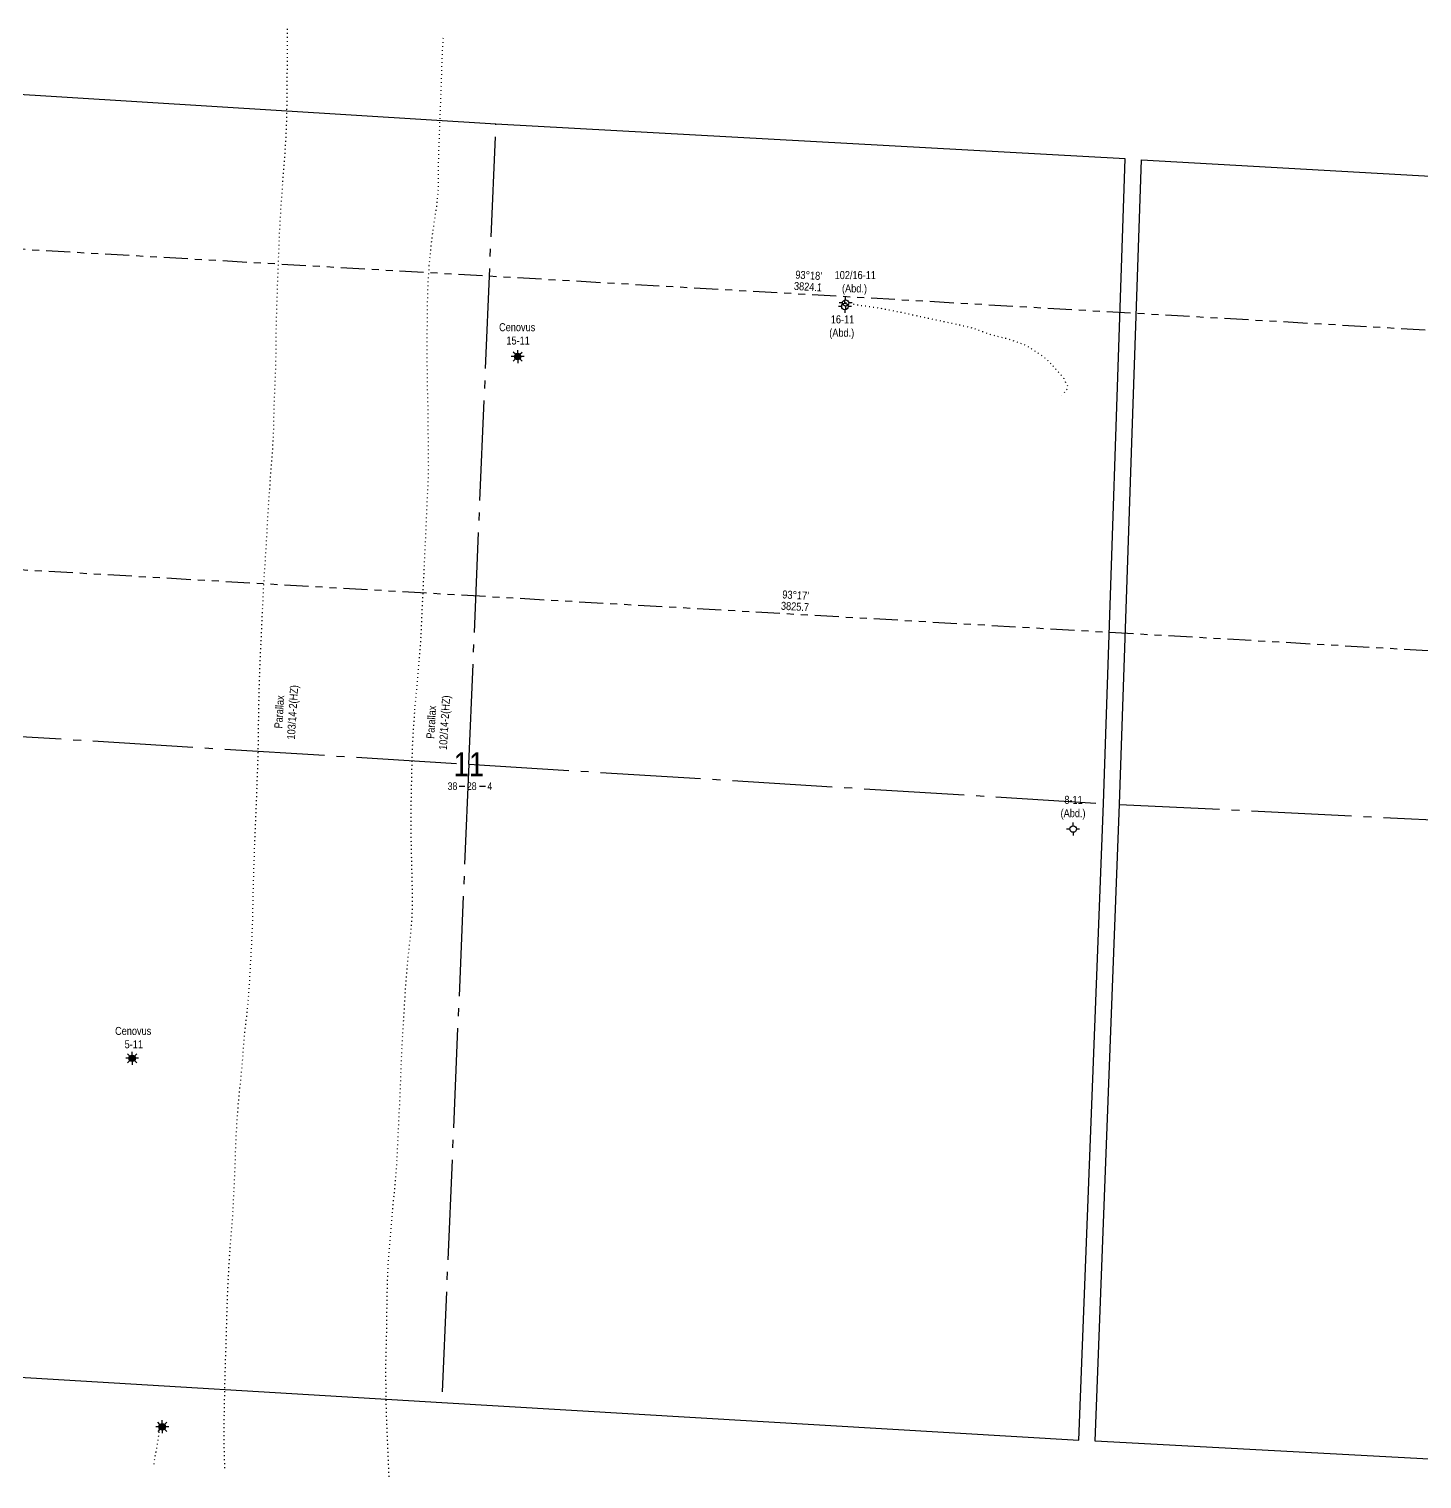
# Model space of a CAD drawing. Extents: x 296548 to 304697, y 5790571 to 5795015.
# Drawn here: x 301697 to 303438, y 5792169 to 5793981 of the extents above; entities that cross this region are included whole.
import ezdxf
from ezdxf.enums import TextEntityAlignment as Align

# ---------------------------------------------------------------- set-up
doc = ezdxf.new("R2010")
doc.units = 0
doc.header["$LTSCALE"] = 5
for name, pattern in [('foc-DOT', [1, 0.2, -0.8]), ('foc-DRILLPATH', [14.75, 6, -1.75, 1.75, -1.75, 1.75, -1.75]), ('foc-QUARTERLINE', [33, 25, -3, 2, -3])]:
    doc.linetypes.add(name, pattern=pattern)
for name, color, linetype in [('10', 1, 'Continuous'), ('9', 3, 'Continuous'), ('AS-DRILL-T', 8, 'Continuous'), ('DETAIL-HZ-Existing', 8, 'foc-DOT'), ('F-WS-S', 8, 'Continuous'), ('L-BD1', 253, 'Continuous'), ('L-SEC', 7, 'Continuous'), ('L-SECLBL', 7, 'Continuous'), ('L-SECQ', 8, 'foc-QUARTERLINE'), ('P-PDRILLPATH', 12, 'foc-DRILLPATH')]:
    doc.layers.add(name, color=color, linetype=linetype)
doc.styles.add('80L', font='ARIALN.TTF', dxfattribs={"height": 10})
doc.styles.add('SIMPLEX', font='ARIALN.TTF')

# ---------------------------------------------------------------- blocks, each defined once
blk = doc.blocks.new('L-SECLBL')
at = {"layer": '9', "color": 7}
for p, q in [((-5.1, -27.8), (-12.3, -27.8)), ((20.7, -27.8), (13.5, -27.8))]:
    blk.add_line(p, q, dxfattribs=at)
at = {"layer": '10', "color": 2, "style": 'SIMPLEX'}
blk.add_attdef('SEC', text='', height=30, dxfattribs=at).set_placement((0, 0), align=Align.MIDDLE)
at = {"layer": '10', "color": 5, "style": '80L'}
blk.add_attdef('TWP', text='', height=9.5, dxfattribs=at).set_placement((-14.4, -27.4), align=Align.MIDDLE_RIGHT)
blk.add_attdef('RGE', text='', height=9.5, dxfattribs=at).set_placement((3.6, -27.4), align=Align.MIDDLE_CENTER)
blk.add_attdef('MER', text='', height=9.5, dxfattribs=at).set_placement((23.2, -27.4), align=Align.MIDDLE_LEFT)
blk = doc.blocks.new('BH-Existing')
at = {"layer": 'AS-DRILL-T'}
h = blk.add_hatch(color=256, dxfattribs=at)
h.dxf.hatch_style = 1
edge = h.paths.add_edge_path()
edge.add_arc((0, 0), 0.5, 0, 360)
blk.add_circle((0, 0), 0.5, dxfattribs=at)
blk = doc.blocks.new('GAS')
h = blk.add_hatch(color=255)
h.dxf.hatch_style = 1
edge = h.paths.add_edge_path()
edge.add_arc((0, 0), 0.9, 0, 360)
for p, q in [((-0.81, 0), (-1.62, 0)), ((-0.57, 0.57), (-1.14, 1.14)), ((0, 0.81), (0, 1.62)), ((0.57, 0.57), (1.14, 1.14)), ((1.62, 0), (0.81, 0)), ((-0.57, -0.57), (-1.14, -1.14)), ((0, -0.81), (0, -1.62)), ((1.14, -1.14), (0.57, -0.57))]:
    blk.add_line(p, q)
blk.add_circle((0, 0), 0.8)
blk = doc.blocks.new('GABD')
for p, q in [((-0.81, 0), (-1.62, 0)), ((0, 0.81), (0, 1.62)), ((1.62, 0), (0.81, 0)), ((0, -0.81), (0, -1.62))]:
    blk.add_line(p, q)
blk.add_circle((0, 0), 0.8)

msp = doc.modelspace()

# ---------------------------------------------------------------- linework, layer by layer
at = {"layer": 'DETAIL-HZ-Existing', "flags": 128}
for points in [[(302019.949, 5793981.334), (302019.988, 5793974.049), (302020.055, 5793954.981), (302019.778, 5793935.817), (302019.391, 5793916.657), (302019.325, 5793897.764), (302019.196, 5793878.564), (302018.752, 5793859.467), (302017.827, 5793840.388), (302016.454, 5793821.338), (302014.995, 5793801.901), (302013.562, 5793782.853), (302012.174, 5793763.703), (302010.926, 5793744.548), (302009.993, 5793725.48), (302009.238, 5793706.395), (302008.458, 5793687.411), (302007.77, 5793668.223), (302007.115, 5793649.134), (302006.455, 5793630.145), (302005.952, 5793610.85), (302005.684, 5793591.655), (302005.5, 5793572.567), (302005.07, 5793553.579), (302004.265, 5793534.496), (302003.441, 5793515.424), (302002.953, 5793496.228), (302002.499, 5793477.141), (302001.48, 5793457.966), (302000.063, 5793438.817), (301998.63, 5793419.78), (301997.293, 5793400.628), (301995.989, 5793381.575), (301994.831, 5793362.416), (301993.834, 5793343.25), (301992.684, 5793324.291), (301991.44, 5793305.236), (301990.23, 5793285.768), (301989.262, 5793266.592), (301988.37, 5793247.312), (301987.49, 5793228.342), (301986.604, 5793208.962), (301985.712, 5793189.682), (301985.029, 5793170.394), (301984.465, 5793151.301), (301983.992, 5793132.005), (301983.764, 5793112.809), (301983.551, 5793093.512), (301983.223, 5793074.319), (301982.605, 5793055.129), (301981.89, 5793036.042), (301981.202, 5793016.854), (301980.451, 5792997.869), (301979.623, 5792978.687), (301978.849, 5792959.603), (301978.216, 5792940.313), (301977.646, 5792921.32), (301977.089, 5792901.927), (301976.701, 5792882.747), (301976.301, 5792863.758), (301975.571, 5792844.772), (301974.489, 5792825.5), (301973.405, 5792806.438), (301972.401, 5792787.363), (301971.077, 5792768.311), (301969.126, 5792749.313), (301966.954, 5792730.335), (301965.228, 5792711.209), (301963.796, 5792691.961), (301962.094, 5792672.944), (301960.032, 5792653.961), (301958.176, 5792634.85), (301956.833, 5792615.798), (301955.811, 5792596.524), (301955.028, 5792577.24), (301954.414, 5792558.149), (301953.58, 5792539.077), (301952.572, 5792519.902), (301951.618, 5792500.825), (301950.342, 5792481.971), (301948.709, 5792462.941), (301947.284, 5792444.103), (301946.212, 5792424.83), (301945.314, 5792405.651), (301944.605, 5792386.464), (301943.971, 5792367.374), (301943.432, 5792348.18), (301942.936, 5792329.295), (301942.268, 5792310.607), (301941.716, 5792291.323), (301941.371, 5792272.232), (301941.013, 5792253.041), (301940.604, 5792233.842), (301940.644, 5792214.845), (301941.187, 5792195.658), (301941.437, 5792186.16), (301941.548, 5792180.979)], [(302214.592, 5793969.923), (302213.495, 5793952.666), (302212.827, 5793933.477), (302212.255, 5793914.194), (302211.514, 5793895.209), (302210.83, 5793876.121), (302210.096, 5793857.035), (302209.445, 5793838.046), (302208.751, 5793818.968), (302208.631, 5793799.968), (302208.441, 5793780.48), (302206.688, 5793761.465), (302203.815, 5793742.685), (302201.008, 5793723.592), (302198.808, 5793704.624), (302197.085, 5793685.598), (302195.793, 5793666.345), (302195.059, 5793647.259), (302194.785, 5793628.174), (302194.597, 5793608.986), (302194.473, 5793589.896), (302194.525, 5793570.699), (302194.627, 5793551.499), (302194.873, 5793532.404), (302195.425, 5793513.217), (302195.694, 5793493.92), (302195.809, 5793474.821), (302196.131, 5793455.622), (302196.272, 5793436.631), (302195.843, 5793417.433), (302194.905, 5793398.265), (302193.937, 5793379.099), (302193.149, 5793359.915), (302192.351, 5793340.742), (302191.479, 5793321.961), (302190.557, 5793302.693), (302189.63, 5793283.525), (302188.677, 5793264.247), (302187.857, 5793245.275), (302187.024, 5793226.203), (302185.85, 5793207.145), (302184.317, 5793188.101), (302182.616, 5793168.873), (302180.78, 5793149.762), (302179.065, 5793130.445), (302177.718, 5793111.293), (302176.514, 5793092.226), (302175.742, 5793072.952), (302175.303, 5793053.754), (302174.891, 5793034.465), (302174.583, 5793015.762), (302174.354, 5792996.566), (302174.402, 5792977.269), (302174.714, 5792958.071), (302175.167, 5792938.887), (302175.664, 5792919.802), (302176.066, 5792900.601), (302176.001, 5792881.508), (302175.048, 5792862.441), (302173.197, 5792843.229), (302171.032, 5792824.151), (302169.14, 5792805.141), (302167.707, 5792786.103), (302166.553, 5792767.034), (302165.459, 5792747.963), (302164.236, 5792728.906), (302163.078, 5792709.747), (302162.236, 5792690.466), (302161.463, 5792671.181), (302160.729, 5792652.095), (302159.887, 5792632.814), (302158.879, 5792613.639), (302158.036, 5792594.357), (302157.178, 5792575.176), (302156.017, 5792555.917), (302154.364, 5792536.888), (302152.565, 5792517.975), (302150.959, 5792498.844), (302149.218, 5792479.628), (302147.452, 5792460.503), (302146.005, 5792441.366), (302145.043, 5792422.089), (302144.514, 5792402.905), (302144.198, 5792383.502), (302143.953, 5792364.406), (302143.715, 5792345.21), (302143.455, 5792335.723), (302142.917, 5792316.529), (302142.856, 5792297.527), (302143.07, 5792278.132), (302143.398, 5792258.834), (302143.945, 5792239.747), (302144.714, 5792220.461), (302145.593, 5792201.19), (302146.387, 5792182.013), (302146.824, 5792168.921)], [(302717.704, 5793638.908), (302717.797, 5793638.984), (302718, 5793639.036), (302718.472, 5793639.077), (302719.329, 5793639.233), (302719.823, 5793639.344), (302721.182, 5793639.52), (302722.756, 5793639.357), (302723.645, 5793639.061), (302724.522, 5793638.706), (302725.499, 5793638.366), (302726.832, 5793637.913), (302728.025, 5793637.475), (302730.135, 5793636.93), (302733.149, 5793636.47), (302738.445, 5793635.748), (302744.158, 5793634.959), (302752.775, 5793633.704), (302763.831, 5793631.892), (302766.225, 5793631.436), (302771.437, 5793630.387), (302785.288, 5793627.622), (302796.613, 5793625.259), (302804.131, 5793623.557), (302812.14, 5793621.886), (302872.129, 5793608.873), (302879.656, 5793606.39), (302887.824, 5793603.682), (302898.092, 5793599.9), (302908.427, 5793597.075), (302918.887, 5793594.606), (302928.81, 5793591.227), (302942.639, 5793586.152), (302963.019, 5793573.218), (302969.875, 5793567.21), (302976.263, 5793560.77), (302982.072, 5793554.363), (302986.622, 5793549.027), (302990.197, 5793544.561), (302995.106, 5793534.667), (302994.403, 5793531.082), (302988.344, 5793523.978), (302987.992, 5793523.662)], [(301863.758, 5792234.171), (301863.707, 5792234.143), (301863.507, 5792234.151), (301863.192, 5792234.274), (301862.72, 5792234.253), (301862.381, 5792234.276), (301861.579, 5792234.489), (301861.301, 5792234.54), (301860.762, 5792234.571), (301860.722, 5792234.573), (301860.67, 5792234.525), (301860.628, 5792234.477), (301860.312, 5792233.599), (301860.171, 5792232.824), (301860.076, 5792231.937), (301859.83, 5792229.795), (301859.57, 5792227.063), (301859.397, 5792225.499), (301859.142, 5792223.888), (301858.858, 5792222.278), (301858.589, 5792220.577), (301858.336, 5792218.746), (301858.091, 5792216.894), (301857.858, 5792215.062), (301857.611, 5792213.14), (301857.257, 5792211.063), (301856.849, 5792208.857), (301856.46, 5792206.651), (301856.022, 5792204.457), (301855.521, 5792202.195), (301855.039, 5792199.903), (301854.168, 5792194.914), (301853.79, 5792192.227), (301853.44, 5792189.488), (301853.087, 5792186.67), (301853.016, 5792186.179)]]:
    msp.add_lwpolyline(points, dxfattribs=at)
at = {"layer": 'L-SEC'}
for p, q in [((302280.651, 5793862.524), (301483.082, 5793911.827)), ((303067.248, 5793819.018), (302280.651, 5793862.524)), ((303040.058, 5793013.171), (303067.248, 5793819.018)), ((303060.159, 5793012.393), (303087.337, 5793817.883)), ((303087.337, 5793817.883), (303891.872, 5793772.405)), ((303009.264, 5792217.302), (303040.058, 5793013.171)), ((303029.353, 5792216.213), (303060.159, 5793012.393)), ((301416.294, 5792312.393), (302213.06, 5792264.54)), ((302213.06, 5792264.54), (303009.264, 5792217.302)), ((303831.958, 5792172.687), (303029.353, 5792216.213))]:
    msp.add_line(p, q, dxfattribs=at)
at = {"layer": 'L-SECQ'}
for p, q in [((302246.886, 5793062.332), (302280.651, 5793862.524)), ((301447.818, 5793111.876), (302246.886, 5793062.332)), ((302246.886, 5793062.332), (302213.06, 5792264.54)), ((302246.886, 5793062.332), (303040.058, 5793013.171)), ((303060.15, 5793012.173), (303861.863, 5792972.354))]:
    msp.add_line(p, q, dxfattribs=at)
at = {"layer": 'P-PDRILLPATH', "flags": 128}
for points in [[(300763.245, 5792874.644), (300761.392, 5793759.547), (304578.97, 5793539.969)], [(300762.852, 5792864.652), (300744.296, 5793359.815), (304563.509, 5793140.273)]]:
    msp.add_lwpolyline(points, dxfattribs=at)

# ---------------------------------------------------------------- block references
at = {"layer": 'AS-DRILL-T', "color": 1, "xscale": 4.999999999999984, "yscale": 4.999999999999984, "zscale": 4.999999999999984}
for p in [(302716.776, 5793634.49), (302717.704, 5793638.908), (303002.036, 5792981.288)]:
    msp.add_blockref('GABD', p, dxfattribs=at)
at = {"layer": 'AS-DRILL-T', "xscale": 4.999999999999984, "yscale": 4.999999999999984, "zscale": 4.999999999999984}
for p in [(302307.903, 5793571.872), (301826.168, 5792694.747)]:
    msp.add_blockref('BH-Existing', p, dxfattribs=at)
at = {"layer": 'F-WS-S', "xscale": 4.999999999999984, "yscale": 4.999999999999984, "zscale": 4.999999999999984}
for p in [(302307.903, 5793571.872), (301826.168, 5792694.747), (301863.758, 5792234.171)]:
    msp.add_blockref('GAS', p, dxfattribs=at)
at = {"layer": 'L-SECLBL', "xscale": 0.99995513, "yscale": 0.99995513, "zscale": 0.99995513}
msp.add_blockref('L-SECLBL', (302246.886, 5793062.332), dxfattribs=at).add_auto_attribs({'SEC': '11', 'TWP': '38', 'RGE': '28', 'MER': '4'})

# ---------------------------------------------------------------- texts
at = {"layer": 'F-WS-S', "char_height": 10.00045, "attachment_point": 1, "style": '80L'}
for s, width, insert in [('\\pi0.66395;102/16-11 \\P\\pi9.8833;(Abd.)', 49.57699, (302703.324, 5793678.755)), ('\\pi7.9323;Cenovus\\P\\pi17.07;15-11', 60.08905, (302276.721, 5793613.6)), ('\\pi2.325;16-11 \\P\\pi0.39449;(Abd.)', 30.59933, (302696.877, 5793623.349)), ('\\pi5.1253;8-11\\P\\pi0.39449;(Abd.)', 30.59933, (302985.94, 5793022.828)), ('\\pi7.9323;Cenovus\\P\\pi19.87;5-11', 60.08905, (301796.862, 5792733.98))]:
    msp.add_mtext_dynamic_manual_height_columns(s, width=width, gutter_width=50, heights=[0], dxfattribs=dict(at, insert=insert))
at = {"layer": 'F-WS-S', "char_height": 10.00045, "attachment_point": 1, "rotation": 86.542187, "style": '80L'}
for s, insert in [('\\pi15.143;Parallax\\P\\pi2.2568;103/14-2(HZ)', (302002.754, 5793092.29)), ('\\pi15.143;Parallax\\P\\pi2.2568;102/14-2(HZ)', (302192.684, 5793079.406))]:
    msp.add_mtext_dynamic_manual_height_columns(s, width=70.71027, gutter_width=50, heights=[0], dxfattribs=dict(at, insert=insert))
at = {"layer": 'L-BD1', "color": 5, "style": '80L'}
for s, rotation, p in [("93°18'", 356.708114, (302671.545, 5793673.468)), ('3824.1', 356.708114, (302670.727, 5793659.242)), ("93°17'", 356.710051, (302655.265, 5793273.753)), ('3825.7', 356.710051, (302654.447, 5793259.528))]:
    msp.add_text(s, height=9.9996, rotation=rotation, dxfattribs=at).set_placement(p, align=Align.MIDDLE_CENTER)

doc.saveas('drawing.dxf')
